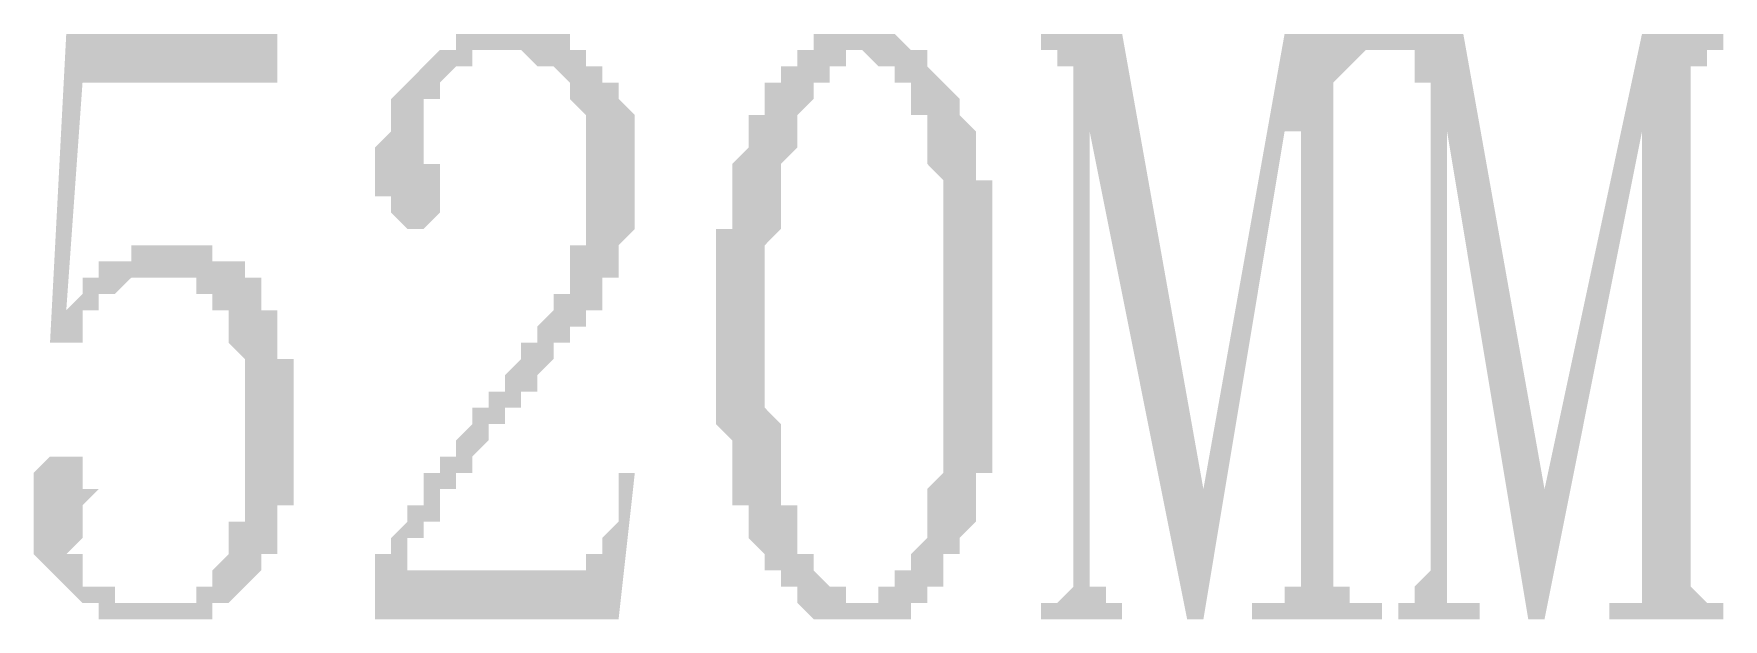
# Model space of a CAD drawing. Header units: inches. Extents: x 11 to 286, y 6 to 196.
# Drawn here: x 86.459 to 90.861, y 142.423 to 143.947 of the extents above; entities that cross this region are included whole.
import ezdxf

# ---------------------------------------------------------------- set-up
doc = ezdxf.new("R2010")
doc.units = ezdxf.units.IN
doc.header["$MEASUREMENT"] = 0
doc.layers.add('PDF_实体填充', color=7, linetype='Continuous', true_color=0xffffff)

msp = doc.modelspace()

# ---------------------------------------------------------------- hatches: boundary and pattern name
at = {"layer": 'PDF_实体填充', "transparency": 33554559}
for points in [[(86.8398, 143.3971), (86.8821, 143.3971), (86.9244, 143.3971), (86.9244, 143.3548), (86.9668, 143.3548), (87.0091, 143.3548), (87.0091, 143.3124), (87.0514, 143.3124), (87.0514, 143.2701), (87.0514, 143.2278), (87.0938, 143.2278), (87.0938, 143.1854), (87.0938, 143.1431), (87.0938, 143.1008), (87.1361, 143.1008), (87.1361, 143.0584), (87.1361, 143.0161), (87.1361, 142.9738), (87.1361, 142.9314), (87.1361, 142.8891), (87.1361, 142.8468), (87.1361, 142.8044), (87.1361, 142.7621), (87.1361, 142.7198), (87.0938, 142.7198), (87.0938, 142.6774), (87.0938, 142.6351), (87.0938, 142.5928), (87.0514, 142.5928), (87.0514, 142.5504), (87.0091, 142.5081), (86.9668, 142.4658), (86.9244, 142.4658), (86.9244, 142.4234), (86.8821, 142.4234), (86.8398, 142.4234), (86.7974, 142.4234), (86.7551, 142.4234), (86.7128, 142.4234), (86.6704, 142.4234), (86.6281, 142.4234), (86.6281, 142.4658), (86.5858, 142.4658), (86.5434, 142.5081), (86.5011, 142.5504), (86.4588, 142.5928), (86.4588, 142.6351), (86.4588, 142.6774), (86.4588, 142.7198), (86.4588, 142.7621), (86.4588, 142.8044), (86.5011, 142.8468), (86.5434, 142.8468), (86.5858, 142.8468), (86.5858, 142.8044), (86.5858, 142.7621), (86.6281, 142.7621), (86.5858, 142.7198), (86.5858, 142.6774), (86.5858, 142.6351), (86.5434, 142.5928), (86.5858, 142.5928), (86.5858, 142.5504), (86.5858, 142.5081), (86.6281, 142.5081), (86.6704, 142.5081), (86.6704, 142.4658), (86.7128, 142.4658), (86.7551, 142.4658), (86.7974, 142.4658), (86.8398, 142.4658), (86.8821, 142.4658), (86.8821, 142.5081), (86.9244, 142.5081), (86.9244, 142.5504), (86.9668, 142.5928), (86.9668, 142.6351), (86.9668, 142.6774), (87.0091, 142.6774), (87.0091, 142.7198), (87.0091, 142.7621), (87.0091, 142.8044), (87.0091, 142.8468), (87.0091, 142.8891), (87.0091, 142.9314), (87.0091, 142.9738), (87.0091, 143.0161), (87.0091, 143.0584), (87.0091, 143.1008), (86.9668, 143.1431), (86.9668, 143.1854), (86.9668, 143.2278), (86.9244, 143.2278), (86.9244, 143.2701), (86.8821, 143.2701), (86.8821, 143.3124), (86.8398, 143.3124), (86.7974, 143.3124), (86.7551, 143.3124), (86.7128, 143.3124), (86.6704, 143.2701), (86.6281, 143.2701), (86.6281, 143.2278), (86.5858, 143.2278), (86.5858, 143.1854), (86.5858, 143.1431), (86.5434, 143.1431), (86.5011, 143.1431), (86.5434, 143.9474), (87.0938, 143.9474), (87.0938, 143.8204), (86.5858, 143.8204), (86.5434, 143.2278), (86.5858, 143.2701), (86.5858, 143.3124), (86.6281, 143.3124), (86.6281, 143.3548), (86.6704, 143.3548), (86.7128, 143.3548), (86.7128, 143.3971), (86.7551, 143.3971), (86.7974, 143.3971)], [(87.8981, 143.5664), (87.8981, 143.6088), (87.8981, 143.6511), (87.8981, 143.6934), (87.8981, 143.7358), (87.8558, 143.7781), (87.8558, 143.8204), (87.8134, 143.8628), (87.7711, 143.8628), (87.7288, 143.9051), (87.6864, 143.9051), (87.6441, 143.9051), (87.6018, 143.9051), (87.6018, 143.8628), (87.5594, 143.8628), (87.5171, 143.8204), (87.5171, 143.7781), (87.4748, 143.7781), (87.4748, 143.7358), (87.4748, 143.6934), (87.4748, 143.6511), (87.4748, 143.6088), (87.5171, 143.6088), (87.5171, 143.5664), (87.5171, 143.5241), (87.5171, 143.4818), (87.4748, 143.4394), (87.4324, 143.4394), (87.3901, 143.4818), (87.3901, 143.5241), (87.3478, 143.5241), (87.3478, 143.5664), (87.3478, 143.6088), (87.3478, 143.6511), (87.3901, 143.6934), (87.3901, 143.7358), (87.3901, 143.7781), (87.4324, 143.8204), (87.4748, 143.8628), (87.5171, 143.9051), (87.5594, 143.9051), (87.5594, 143.9474), (87.6018, 143.9474), (87.6441, 143.9474), (87.6864, 143.9474), (87.7288, 143.9474), (87.7711, 143.9474), (87.8134, 143.9474), (87.8558, 143.9474), (87.8558, 143.9051), (87.8981, 143.9051), (87.8981, 143.8628), (87.9404, 143.8628), (87.9404, 143.8204), (87.9828, 143.8204), (87.9828, 143.7781), (88.0251, 143.7358), (88.0251, 143.6934), (88.0251, 143.6511), (88.0251, 143.6088), (88.0251, 143.5664), (88.0251, 143.5241), (88.0251, 143.4818), (88.0251, 143.4394), (87.9828, 143.3971), (87.9828, 143.3548), (87.9828, 143.3124), (87.9404, 143.3124), (87.9404, 143.2701), (87.9404, 143.2278), (87.8981, 143.2278), (87.8981, 143.1854), (87.8558, 143.1854), (87.8558, 143.1431), (87.8134, 143.1431), (87.8134, 143.1008), (87.7711, 143.0584), (87.7711, 143.0161), (87.7288, 143.0161), (87.7288, 142.9738), (87.6864, 142.9738), (87.6864, 142.9314), (87.6441, 142.9314), (87.6441, 142.8891), (87.6018, 142.8468), (87.6018, 142.8044), (87.5594, 142.8044), (87.5594, 142.7621), (87.5171, 142.7621), (87.5171, 142.7198), (87.5171, 142.6774), (87.4748, 142.6774), (87.4748, 142.6351), (87.4324, 142.6351), (87.4324, 142.5928), (87.4324, 142.5504), (87.8558, 142.5504), (87.8981, 142.5504), (87.8981, 142.5928), (87.9404, 142.5928), (87.9404, 142.6351), (87.9828, 142.6774), (87.9828, 142.7198), (87.9828, 142.7621), (87.9828, 142.8044), (88.0251, 142.8044), (87.9828, 142.4234), (87.3478, 142.4234), (87.3478, 142.5504), (87.3478, 142.5928), (87.3901, 142.5928), (87.3901, 142.6351), (87.4324, 142.6774), (87.4324, 142.7198), (87.4748, 142.7198), (87.4748, 142.7621), (87.4748, 142.8044), (87.5171, 142.8044), (87.5171, 142.8468), (87.5594, 142.8468), (87.5594, 142.8891), (87.6018, 142.9314), (87.6018, 142.9738), (87.6441, 142.9738), (87.6441, 143.0161), (87.6864, 143.0161), (87.6864, 143.0584), (87.7288, 143.1008), (87.7288, 143.1431), (87.7711, 143.1431), (87.7711, 143.1854), (87.8134, 143.2278), (87.8134, 143.2701), (87.8558, 143.2701), (87.8558, 143.3124), (87.8558, 143.3548), (87.8558, 143.3971), (87.8981, 143.3971), (87.8981, 143.4394), (87.8981, 143.4818), (87.8981, 143.5241)], [(89.8454, 142.5504), (89.8454, 142.5081), (89.8878, 142.5081), (89.8878, 142.4658), (89.9301, 142.4658), (89.9724, 142.4658), (89.9724, 142.4234), (89.6338, 142.4234), (89.6338, 142.4658), (89.6761, 142.4658), (89.7184, 142.4658), (89.7184, 142.5081), (89.7608, 142.5081), (89.7608, 142.5504), (89.7608, 143.6934), (89.7184, 143.6934), (89.5068, 142.4234), (89.4644, 142.4234), (89.2104, 143.6934), (89.2104, 142.5504), (89.2104, 142.5081), (89.2528, 142.5081), (89.2528, 142.4658), (89.2951, 142.4658), (89.2951, 142.4234), (89.0834, 142.4234), (89.0834, 142.4658), (89.1258, 142.4658), (89.1681, 142.5081), (89.1681, 142.5504), (89.1681, 143.8204), (89.1681, 143.8628), (89.1258, 143.8628), (89.1258, 143.9051), (89.0834, 143.9051), (89.0834, 143.9474), (89.2951, 143.9474), (89.5068, 142.7621), (89.7184, 143.9474), (89.9724, 143.9474), (89.9724, 143.9051), (89.9301, 143.9051), (89.8878, 143.8628), (89.8454, 143.8204)], [(90.7768, 142.5504), (90.7768, 142.5081), (90.8191, 142.4658), (90.8614, 142.4658), (90.8614, 142.4234), (90.5651, 142.4234), (90.5651, 142.4658), (90.6074, 142.4658), (90.6498, 142.4658), (90.6498, 142.5081), (90.6498, 142.5504), (90.6498, 143.6934), (90.3958, 142.4234), (90.3534, 142.4234), (90.1418, 143.6934), (90.1418, 142.5504), (90.1418, 142.5081), (90.1418, 142.4658), (90.1841, 142.4658), (90.2264, 142.4658), (90.2264, 142.4234), (90.0148, 142.4234), (90.0148, 142.4658), (90.0571, 142.4658), (90.0571, 142.5081), (90.0994, 142.5504), (90.0994, 143.8204), (90.0571, 143.8204), (90.0571, 143.8628), (90.0571, 143.9051), (90.0148, 143.9051), (89.9724, 143.9051), (89.9724, 143.9474), (90.1841, 143.9474), (90.3958, 142.7621), (90.6498, 143.9474), (90.8614, 143.9474), (90.8614, 143.9051), (90.8191, 143.9051), (90.8191, 143.8628), (90.7768, 143.8628), (90.7768, 143.8204)]]:
    msp.add_hatch(color=7, dxfattribs=at).paths.add_polyline_path(points, flags=0)
h = msp.add_hatch(color=7, dxfattribs=at)
h.paths.add_polyline_path([(88.6178, 143.9051), (88.5754, 143.9051), (88.5754, 143.8628), (88.5754, 143.8628), (88.5331, 143.8628), (88.5331, 143.8628), (88.5331, 143.8628), (88.5331, 143.8204), (88.4908, 143.8204), (88.4908, 143.8204), (88.4908, 143.7781), (88.4908, 143.7781), (88.4484, 143.7358), (88.4484, 143.7358), (88.4484, 143.6934), (88.4484, 143.6934), (88.4484, 143.6511), (88.4484, 143.6511), (88.4061, 143.6088), (88.4061, 143.6088), (88.4061, 143.6088), (88.4061, 143.5664), (88.4061, 143.5664), (88.4061, 143.5241), (88.4061, 143.5241), (88.4061, 143.4818), (88.4061, 143.4818), (88.4061, 143.4394), (88.4061, 143.4394), (88.3638, 143.3971), (88.3638, 143.3548), (88.3638, 143.3548), (88.3638, 143.3124), (88.3638, 143.3124), (88.3638, 143.2701), (88.3638, 143.2278), (88.3638, 143.2278), (88.3638, 143.1854), (88.3638, 143.1854), (88.3638, 143.1431), (88.3638, 143.1431), (88.3638, 143.1008), (88.3638, 143.0584), (88.3638, 143.0584), (88.3638, 143.0161), (88.3638, 143.0161), (88.3638, 142.9738), (88.4061, 142.9314), (88.4061, 142.9314), (88.4061, 142.8891), (88.4061, 142.8891), (88.4061, 142.8468), (88.4061, 142.8468), (88.4061, 142.8044), (88.4061, 142.8044), (88.4061, 142.7621), (88.4061, 142.7621), (88.4061, 142.7198), (88.4061, 142.7198), (88.4484, 142.7198), (88.4484, 142.6774), (88.4484, 142.6774), (88.4484, 142.6774), (88.4484, 142.6351), (88.4484, 142.5928), (88.4908, 142.5928), (88.4908, 142.5504), (88.4908, 142.5504), (88.4908, 142.5504), (88.5331, 142.5081), (88.5331, 142.5081), (88.5331, 142.5081), (88.5754, 142.5081), (88.5754, 142.4658), (88.5754, 142.4658), (88.6178, 142.4658), (88.6178, 142.4658), (88.6178, 142.4658), (88.6601, 142.4658), (88.6601, 142.4658), (88.6601, 142.5081), (88.6601, 142.5081), (88.7024, 142.5081), (88.7024, 142.5081), (88.7024, 142.5504), (88.7448, 142.5504), (88.7448, 142.5504), (88.7448, 142.5928), (88.7448, 142.5928), (88.7871, 142.6351), (88.7871, 142.6774), (88.7871, 142.6774), (88.7871, 142.6774), (88.7871, 142.7198), (88.7871, 142.7198), (88.7871, 142.7621), (88.7871, 142.7621), (88.8294, 142.8044), (88.8294, 142.8044), (88.8294, 142.8468), (88.8294, 142.8468), (88.8294, 142.8891), (88.8294, 142.8891), (88.8294, 142.9314), (88.8294, 142.9314), (88.8294, 142.9738), (88.8294, 142.9738), (88.8294, 143.0161), (88.8294, 143.0161), (88.8294, 143.0584), (88.8294, 143.1008), (88.8294, 143.1008), (88.8294, 143.1431), (88.8294, 143.1854), (88.8294, 143.1854), (88.8294, 143.2278), (88.8294, 143.2278), (88.8294, 143.2701), (88.8294, 143.3124), (88.8294, 143.3124), (88.8294, 143.3548), (88.8294, 143.3548), (88.8294, 143.3971), (88.8294, 143.3971), (88.8294, 143.4394), (88.8294, 143.4818), (88.8294, 143.4818), (88.8294, 143.5241), (88.8294, 143.5241), (88.8294, 143.5664), (88.8294, 143.5664), (88.7871, 143.6088), (88.7871, 143.6088), (88.7871, 143.6088), (88.7871, 143.6511), (88.7871, 143.6511), (88.7871, 143.6934), (88.7871, 143.6934), (88.7871, 143.6934), (88.7871, 143.7358), (88.7448, 143.7358), (88.7448, 143.7781), (88.7448, 143.7781), (88.7448, 143.8204), (88.7024, 143.8204), (88.7024, 143.8204), (88.7024, 143.8628), (88.7024, 143.8628), (88.6601, 143.8628), (88.6601, 143.8628), (88.6601, 143.8628), (88.6178, 143.9051), (88.6178, 143.9051), (88.6178, 143.9051), (88.6178, 143.9051)], flags=0)
h.paths.add_polyline_path([(88.6178, 142.4234), (88.5754, 142.4234), (88.5754, 142.4234), (88.5754, 142.4234), (88.5331, 142.4234), (88.5331, 142.4234), (88.5331, 142.4234), (88.4908, 142.4234), (88.4908, 142.4234), (88.4484, 142.4658), (88.4484, 142.4658), (88.4484, 142.4658), (88.4484, 142.5081), (88.4061, 142.5081), (88.4061, 142.5081), (88.4061, 142.5504), (88.3638, 142.5504), (88.3638, 142.5928), (88.3638, 142.5928), (88.3638, 142.5928), (88.3214, 142.6351), (88.3214, 142.6351), (88.3214, 142.6351), (88.3214, 142.6774), (88.3214, 142.6774), (88.3214, 142.7198), (88.2791, 142.7198), (88.2791, 142.7621), (88.2791, 142.7621), (88.2791, 142.8044), (88.2791, 142.8044), (88.2791, 142.8044), (88.2791, 142.8468), (88.2791, 142.8891), (88.2791, 142.8891), (88.2368, 142.9314), (88.2368, 142.9314), (88.2368, 142.9738), (88.2368, 142.9738), (88.2368, 143.0161), (88.2368, 143.0161), (88.2368, 143.0584), (88.2368, 143.1008), (88.2368, 143.1008), (88.2368, 143.1431), (88.2368, 143.1854), (88.2368, 143.1854), (88.2368, 143.2278), (88.2368, 143.2278), (88.2368, 143.2701), (88.2368, 143.2701), (88.2368, 143.3124), (88.2368, 143.3548), (88.2368, 143.3548), (88.2368, 143.3971), (88.2368, 143.3971), (88.2368, 143.4394), (88.2791, 143.4394), (88.2791, 143.4818), (88.2791, 143.4818), (88.2791, 143.5241), (88.2791, 143.5241), (88.2791, 143.5664), (88.2791, 143.5664), (88.2791, 143.6088), (88.2791, 143.6088), (88.3214, 143.6511), (88.3214, 143.6511), (88.3214, 143.6934), (88.3214, 143.6934), (88.3214, 143.6934), (88.3214, 143.7358), (88.3638, 143.7358), (88.3638, 143.7781), (88.3638, 143.7781), (88.3638, 143.8204), (88.4061, 143.8204), (88.4061, 143.8628), (88.4061, 143.8628), (88.4484, 143.8628), (88.4484, 143.9051), (88.4484, 143.9051), (88.4908, 143.9051), (88.4908, 143.9051), (88.4908, 143.9474), (88.5331, 143.9474), (88.5331, 143.9474), (88.5331, 143.9474), (88.5754, 143.9474), (88.5754, 143.9474), (88.5754, 143.9474), (88.6178, 143.9474), (88.6178, 143.9474), (88.6601, 143.9474), (88.6601, 143.9474), (88.6601, 143.9474), (88.7024, 143.9474), (88.7024, 143.9474), (88.7024, 143.9474), (88.7448, 143.9051), (88.7448, 143.9051), (88.7448, 143.9051), (88.7871, 143.9051), (88.7871, 143.8628), (88.7871, 143.8628), (88.8294, 143.8204), (88.8294, 143.8204), (88.8294, 143.8204), (88.8718, 143.7781), (88.8718, 143.7781), (88.8718, 143.7358), (88.8718, 143.7358), (88.8718, 143.7358), (88.9141, 143.6934), (88.9141, 143.6934), (88.9141, 143.6511), (88.9141, 143.6511), (88.9141, 143.6511), (88.9141, 143.6088), (88.9141, 143.6088), (88.9141, 143.5664), (88.9564, 143.5664), (88.9564, 143.5241), (88.9564, 143.5241), (88.9564, 143.4818), (88.9564, 143.4818), (88.9564, 143.4394), (88.9564, 143.4394), (88.9564, 143.3971), (88.9564, 143.3548), (88.9564, 143.3548), (88.9564, 143.3124), (88.9564, 143.3124), (88.9564, 143.2701), (88.9564, 143.2278), (88.9564, 143.2278), (88.9564, 143.1854), (88.9564, 143.1854), (88.9564, 143.1431), (88.9564, 143.1431), (88.9564, 143.1008), (88.9564, 143.0584), (88.9564, 143.0584), (88.9564, 143.0161), (88.9564, 143.0161), (88.9564, 142.9738), (88.9564, 142.9738), (88.9564, 142.9314), (88.9564, 142.8891), (88.9564, 142.8891), (88.9564, 142.8468), (88.9564, 142.8468), (88.9564, 142.8044), (88.9141, 142.8044), (88.9141, 142.7621), (88.9141, 142.7621), (88.9141, 142.7198), (88.9141, 142.7198), (88.9141, 142.7198), (88.9141, 142.6774), (88.9141, 142.6774), (88.8718, 142.6351), (88.8718, 142.6351), (88.8718, 142.6351), (88.8718, 142.6351), (88.8718, 142.5928), (88.8294, 142.5928), (88.8294, 142.5504), (88.8294, 142.5504), (88.8294, 142.5081), (88.7871, 142.5081), (88.7871, 142.5081), (88.7871, 142.4658), (88.7448, 142.4658), (88.7448, 142.4658), (88.7448, 142.4234), (88.7024, 142.4234), (88.7024, 142.4234), (88.7024, 142.4234), (88.6601, 142.4234), (88.6601, 142.4234), (88.6178, 142.4234), (88.6178, 142.4234), (88.6178, 142.4234), (88.6178, 142.4234), (88.6178, 142.4234)], flags=0)

doc.saveas('drawing.dxf')
